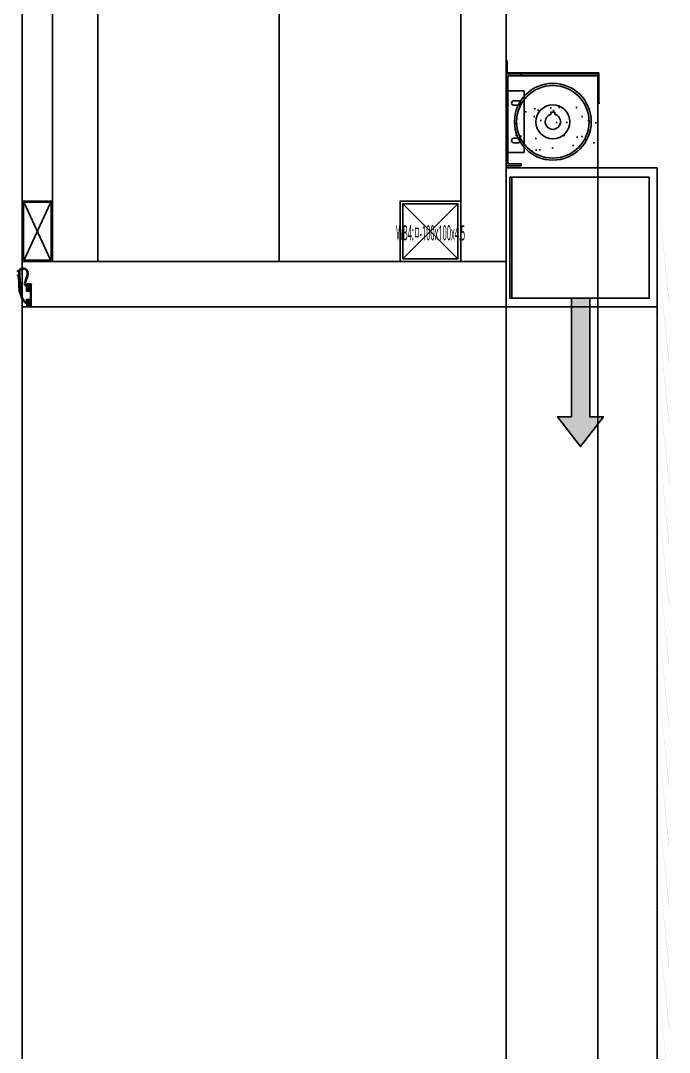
# Model space of a CAD drawing. Header units: millimetres. Extents: x 35054840 to 35483341, y -1288013 to -991013.
# Drawn here: x 35310009 to 35311081, y -1215525 to -1213820 of the extents above; entities that cross this region are included whole.
import ezdxf
from ezdxf.enums import TextEntityAlignment as Align

# ---------------------------------------------------------------- set-up
doc = ezdxf.new("R2010")
doc.units = ezdxf.units.MM
doc.header["$LTSCALE"] = 1000
doc.header["$MEASUREMENT"] = 0
doc.layers.get('0').update_dxf_attribs({"linetype": 'CONTINUOUS'})
doc.layers.get('Defpoints').update_dxf_attribs({"color": 161, "linetype": 'CONTINUOUS'})
for name, color, linetype in [('5HAT', 5, 'CONTINUOUS'), ('8', 8, 'CONTINUOUS'), ('A-외장판넬', 8, 'CONTINUOUS'), ('A-판넬_내벽', 4, 'CONTINUOUS'), ('COL', 2, 'CONTINUOUS'), ('DIM', 7, 'CONTINUOUS'), ('ELE5', 254, 'CONTINUOUS'), ('FIN(패널-T75 글라스울)', 6, 'CONTINUOUS'), ('FOR', 4, 'CONTINUOUS'), ('HAT', 8, 'CONTINUOUS'), ('stl', 3, 'CONTINUOUS'), ('XR-단면도$0$㈜SE&C 기둥', 2, 'CONTINUOUS'), ('각파이프', 5, 'CONTINUOUS'), ('오버헤드 FR', 7, 'CONTINUOUS')]:
    doc.layers.add(name, color=color, linetype=linetype)
doc.styles.add('TE', font='malgun_0.ttf')

# ---------------------------------------------------------------- blocks, each defined once
blk = doc.blocks.new('COLDSEAL')
at = {"layer": '8'}
h = blk.add_hatch(color=8, dxfattribs=at)
h.dxf.hatch_style = 1
edge = h.paths.add_edge_path()
edge.add_line((33005217.3, -18005077.1), (33005218.3, -18005077.1))
edge.add_line((33005218.3, -18005077.1), (33005218.3, -18005074.6))
edge.add_spline(control_points=[(33005218.3, -18005074.6), (33005220.2, -18005074.1), (33005223.3, -18005072.1), (33005223.4, -18005063.9), (33005212.4, -18005055), (33005198.2, -18005067.8), (33005193.6, -18005062.2)], knot_values=[1.802776, 1.802776, 1.802776, 1.802776, 7.762171, 14.769786, 22.121502, 45.397673, 45.397673, 45.397673, 45.397673], degree=3, periodic=0)
edge.add_spline(control_points=[(33005193.6, -18005062.2), (33005193.2, -18005061.7), (33005192.9, -18005061.2), (33005192.6, -18005060.7)], knot_values=[0, 0, 0, 0, 1.802776, 1.802776, 1.802776, 1.802776], degree=3, periodic=0)
edge.add_line((33005192.6, -18005060.7), (33005194.6, -18005060.7))
edge.add_line((33005194.6, -18005060.7), (33005194.6, -18005058.7))
edge.add_line((33005194.6, -18005058.7), (33005186.6, -18005058.7))
edge.add_line((33005186.6, -18005058.7), (33005186.6, -18005060.7))
edge.add_line((33005186.6, -18005060.7), (33005190.6, -18005060.7))
edge.add_spline(control_points=[(33005190.6, -18005060.7), (33005191.4, -18005061.6), (33005191.5, -18005061.9), (33005191.9, -18005062.4), (33005192.1, -18005062.7), (33005192.4, -18005063.2), (33005192.6, -18005063.3), (33005192.9, -18005063.6), (33005193, -18005063.8), (33005193.5, -18005064.2), (33005193.9, -18005064.5), (33005194.8, -18005065), (33005195.5, -18005065.2), (33005196.8, -18005065.5), (33005197.4, -18005065.5), (33005198.8, -18005065.4), (33005199.4, -18005065.3), (33005201.4, -18005064.9), (33005202.8, -18005064.5), (33005205.6, -18005063.5), (33005207, -18005063), (33005209.7, -18005062), (33005211.1, -18005061.6), (33005213.3, -18005061.2), (33005214.2, -18005061.1), (33005215.6, -18005061.2), (33005216.1, -18005061.3), (33005217, -18005061.5), (33005217.4, -18005061.7), (33005218.8, -18005062.4), (33005219.7, -18005063.1), (33005220.6, -18005064.4), (33005220.9, -18005064.8), (33005221.3, -18005065.8), (33005221.4, -18005066.3), (33005221.6, -18005067.6), (33005221.7, -18005068.4), (33005221.5, -18005069.7), (33005221.4, -18005070.2), (33005221.1, -18005071), (33005220.9, -18005071.3), (33005220.4, -18005071.9), (33005220.1, -18005072.1), (33005219.5, -18005072.6), (33005219.1, -18005072.8), (33005218.2, -18005073.1), (33005217.7, -18005073.2), (33005216, -18005073.5), (33005214.6, -18005073.6), (33005211.8, -18005073.5), (33005210.2, -18005073.4), (33005207.5, -18005073.1), (33005206.3, -18005073), (33005203.8, -18005072.8), (33005202.6, -18005072.7), (33005200.3, -18005072.6), (33005199.2, -18005072.5), (33005195.9, -18005072.4), (33005193.9, -18005072.3), (33005190.2, -18005072.2), (33005188.6, -18005072.1), (33005185.8, -18005071.9), (33005184.6, -18005071.7), (33005182.5, -18005071.4), (33005181.6, -18005071.3), (33005179.8, -18005070.9), (33005178.9, -18005070.7), (33005176.2, -18005069.9), (33005174.5, -18005069.2), (33005172.2, -18005068), (33005171.6, -18005067.6), (33005170.4, -18005066.8), (33005169.8, -18005066.3), (33005168, -18005064.8), (33005166.9, -18005063.7), (33005165.7, -18005062.4), (33005165.6, -18005062.3), (33005165.5, -18005062.2)], knot_values=[0, 0, 0, 0, 0.65705, 0.65705, 1.646098, 1.646098, 2.207426, 2.207426, 2.768755, 2.768755, 3.891413, 3.891413, 5.741228, 5.741228, 7.591044, 7.591044, 9.44086, 9.44086, 13.182483, 13.182483, 16.924107, 16.924107, 20.66573, 20.66573, 23.539497, 23.539497, 25.24344, 25.24344, 26.947382, 26.947382, 30.750158, 30.750158, 32.583409, 32.583409, 34.416661, 34.416661, 36.994804, 36.994804, 38.870828, 38.870828, 40.746853, 40.746853, 42.622878, 42.622878, 44.498903, 44.498903, 46.374928, 46.374928, 50.274238, 50.274238, 54.173549, 54.173549, 57.166781, 57.166781, 60.291727, 60.291727, 63.416674, 63.416674, 69.666567, 69.666567, 74.985393, 74.985393, 78.828087, 78.828087, 81.723794, 81.723794, 84.6195, 84.6195, 90.410913, 90.410913, 92.850171, 92.850171, 95.28943, 95.28943, 100.167946, 100.167946, 100.605478, 100.605478, 100.605478, 100.605478], degree=3, periodic=0)
edge.add_line((33005165.5, -18005062.2), (33005165.2, -18005062.2))
edge.add_line((33005165.2, -18005062.2), (33005165.2, -18005061.8))
edge.add_spline(control_points=[(33005165.2, -18005061.8), (33005164.8, -18005061.4), (33005164.5, -18005061.1), (33005164.2, -18005060.7)], knot_values=[101.110526, 101.110526, 101.110526, 101.110526, 102.614786, 102.614786, 102.614786, 102.614786], degree=3, periodic=0)
edge.add_line((33005164.2, -18005060.7), (33005169.6, -18005060.7))
edge.add_line((33005169.6, -18005060.7), (33005169.6, -18005058.7))
edge.add_line((33005169.6, -18005058.7), (33005161.6, -18005058.7))
edge.add_line((33005161.6, -18005058.7), (33005161.6, -18005060.7))
edge.add_line((33005161.6, -18005060.7), (33005162.2, -18005060.7))
edge.add_spline(control_points=[(33005162.2, -18005060.7), (33005165, -18005063.9), (33005170, -18005069.6), (33005177.5, -18005072), (33005180.8, -18005072.6), (33005180.8, -18005072.6)], knot_values=[81.368069, 81.368069, 81.368069, 81.368069, 93.897354, 103.852066, 103.911951, 103.911951, 103.911951, 103.911951], degree=3, periodic=0)
edge.add_spline(control_points=[(33005180.8, -18005072.6), (33005188.5, -18005074.2), (33005196.7, -18005073.4), (33005208.3, -18005074.7), (33005210.1, -18005074.9)], knot_values=[52.848702, 52.848702, 52.848702, 52.848702, 76.834275, 81.368069, 81.368069, 81.368069, 81.368069], degree=3, periodic=0)
edge.add_line((33005210.1, -18005074.9), (33005210.1, -18005077.1))
edge.add_line((33005210.1, -18005077.1), (33005211.1, -18005077.1))
edge.add_line((33005211.1, -18005077.1), (33005211.1, -18005075))
edge.add_spline(control_points=[(33005211.1, -18005075), (33005213.3, -18005075.1), (33005215.5, -18005075.1), (33005217.3, -18005074.8)], knot_values=[46.44, 46.44, 46.44, 46.44, 52.015113, 52.015113, 52.015113, 52.015113], degree=3, periodic=0)
edge.add_line((33005217.3, -18005074.8), (33005217.3, -18005077.1))
h = blk.add_hatch(color=8, dxfattribs=at)
h.dxf.hatch_style = 1
edge = h.paths.add_edge_path()
edge.add_line((33005210.1, -18005075.9), (33005210.1, -18005074.9))
edge.add_spline(control_points=[(33005210.1, -18005074.9), (33005208.3, -18005074.7), (33005196.7, -18005073.4), (33005188.5, -18005074.2), (33005180.8, -18005072.6)], knot_values=[52.848702, 52.848702, 52.848702, 52.848702, 57.382496, 81.368069, 81.368069, 81.368069, 81.368069], degree=3, periodic=0)
edge.add_line((33005180.8, -18005072.6), (33005185, -18005074.3))
edge.add_spline(control_points=[(33005185, -18005074.3), (33005186.1, -18005074.4), (33005187.1, -18005074.5), (33005190.9, -18005074.8), (33005193.7, -18005074.8), (33005198.1, -18005075), (33005199.6, -18005075), (33005202, -18005075.2), (33005202.8, -18005075.2), (33005204.5, -18005075.4), (33005205.3, -18005075.4), (33005207.5, -18005075.7), (33005208.8, -18005075.8), (33005210.1, -18005075.9)], knot_values=[52.782849, 52.782849, 52.782849, 52.782849, 56.114892, 56.114892, 64.826671, 64.826671, 69.18256, 69.18256, 71.360505, 71.360505, 73.53845, 73.53845, 76.789032, 76.789032, 76.789032, 76.789032], degree=3, periodic=0)
for p, q in [((33005158.9, -18005054.4), (33005158.9, -18005061.2)), ((33005158.9, -18005054.4), (33005159.3, -18005054.4)), ((33005160.2, -18005055.7), (33005160.2, -18005060.7)), ((33005160.2, -18005055.7), (33005169.8, -18005055.7)), ((33005195.3, -18005054.4), (33005160.4, -18005054.4)), ((33005161.6, -18005058.7), (33005169.6, -18005058.7)), ((33005161.6, -18005058.7), (33005161.6, -18005060.7)), ((33005169.6, -18005058.7), (33005169.6, -18005060.7)), ((33005169.8, -18005055.7), (33005169.8, -18005060.7)), ((33005171.1, -18005056.7), (33005171.1, -18005062.2)), ((33005184.7, -18005056.7), (33005184.7, -18005062.2)), ((33005186, -18005055.7), (33005186, -18005060.7)), ((33005195.6, -18005055.7), (33005186, -18005055.7)), ((33005194.6, -18005058.7), (33005186.6, -18005058.7)), ((33005186.6, -18005058.7), (33005186.6, -18005060.7)), ((33005194.6, -18005058.7), (33005194.6, -18005060.7)), ((33005195.6, -18005055.7), (33005195.6, -18005060.7)), ((33005196.9, -18005054.4), (33005196.4, -18005054.4)), ((33005196.9, -18005054.4), (33005196.9, -18005061.2)), ((33005162.2, -18005060.7), (33005161.6, -18005060.7)), ((33005162.2, -18005060.7), (33005162.2, -18005062.2)), ((33005169.6, -18005060.7), (33005164.2, -18005060.7)), ((33005165.2, -18005060.7), (33005169.8, -18005060.7)), ((33005165.2, -18005060.7), (33005165.2, -18005062.2)), ((33005165.2, -18005062.2), (33005171.1, -18005062.2)), ((33005185, -18005074.3), (33005180.8, -18005072.6)), ((33005190.6, -18005062.2), (33005184.7, -18005062.2)), ((33005190.6, -18005060.7), (33005186, -18005060.7)), ((33005186.6, -18005060.7), (33005190.6, -18005060.7)), ((33005190.6, -18005060.7), (33005190.6, -18005062.2)), ((33005192.6, -18005060.7), (33005194.6, -18005060.7)), ((33005210.1, -18005074.9), (33005210.1, -18005077.1)), ((33005211.1, -18005077.1), (33005210.1, -18005077.1)), ((33005211.1, -18005075), (33005211.1, -18005077.1)), ((33005217.3, -18005074.8), (33005217.3, -18005077.1)), ((33005217.3, -18005077.1), (33005218.3, -18005077.1)), ((33005218.3, -18005074.6), (33005218.3, -18005077.1))]:
    blk.add_line(p, q, dxfattribs=at)
at = {"layer": '8', "lineweight": 13}
for p, q in [((33005172.1, -18005055.7), (33005177.4, -18005055.7)), ((33005177.4, -18005055.7), (33005177.9, -18005055.4)), ((33005177.9, -18005055.4), (33005178.4, -18005055.7)), ((33005178.4, -18005055.7), (33005183.7, -18005055.7)), ((33005162.2, -18005062.2), (33005159.9, -18005062.2)), ((33005162.2, -18005060.7), (33005160.2, -18005060.7)), ((33005193.6, -18005060.7), (33005195.6, -18005060.7)), ((33005193.6, -18005060.7), (33005193.6, -18005062.2)), ((33005193.6, -18005062.2), (33005195.9, -18005062.2))]:
    blk.add_line(p, q, dxfattribs=at)
at = {"layer": '8'}
for centre, radius, start, end in [((33005159.9, -18005054.8), 0.671, 33.5584, 146.4416), ((33005172.1, -18005056.7), 1, 90, 180), ((33005195.9, -18005054.8), 0.671, 33.5584, 146.4416)]:
    blk.add_arc(centre, radius, start, end, dxfattribs=at)
at = {"layer": '8', "lineweight": 13}
for centre, start, end in [((33005183.7, -18005056.7), 0, 90), ((33005159.9, -18005061.2), 180, 270), ((33005195.9, -18005061.2), 270, 0)]:
    blk.add_arc(centre, 1, start, end, dxfattribs=at)
at = {"layer": '8'}
blk.add_spline([(33005192.6, -18005060.7), (33005193.6, -18005062.2), (33005216.7, -18005059.9), (33005222.4, -18005064.6), (33005222.4, -18005071.6), (33005204.7, -18005074.4), (33005180.7, -18005072.6), (33005171.4, -18005069.2), (33005162.2, -18005060.7)], degree=3, dxfattribs=at)
for points, knots in [([(33005190.6, -18005060.7), (33005191.4, -18005061.6), (33005191.5, -18005061.9), (33005191.9, -18005062.4), (33005192.1, -18005062.7), (33005192.4, -18005063.2), (33005192.6, -18005063.3), (33005192.9, -18005063.6), (33005193, -18005063.8), (33005193.5, -18005064.2), (33005193.9, -18005064.5), (33005194.8, -18005065), (33005195.5, -18005065.2), (33005196.8, -18005065.5), (33005197.4, -18005065.5), (33005198.8, -18005065.4), (33005199.4, -18005065.3), (33005201.4, -18005064.9), (33005202.8, -18005064.5), (33005205.6, -18005063.5), (33005207, -18005063), (33005209.7, -18005062), (33005211.1, -18005061.6), (33005213.3, -18005061.2), (33005214.2, -18005061.1), (33005215.6, -18005061.2), (33005216.1, -18005061.3), (33005217, -18005061.5), (33005217.4, -18005061.7), (33005218.8, -18005062.4), (33005219.7, -18005063.1), (33005220.6, -18005064.4), (33005220.9, -18005064.8), (33005221.3, -18005065.8), (33005221.4, -18005066.3), (33005221.6, -18005067.6), (33005221.7, -18005068.4), (33005221.5, -18005069.7), (33005221.4, -18005070.2), (33005221.1, -18005071), (33005220.9, -18005071.3), (33005220.4, -18005071.9), (33005220.1, -18005072.1), (33005219.5, -18005072.6), (33005219.1, -18005072.8), (33005218.2, -18005073.1), (33005217.7, -18005073.2), (33005216, -18005073.5), (33005214.6, -18005073.6), (33005211.8, -18005073.5), (33005210.2, -18005073.4), (33005207.5, -18005073.1), (33005206.3, -18005073), (33005203.8, -18005072.8), (33005202.6, -18005072.7), (33005200.3, -18005072.6), (33005199.2, -18005072.5), (33005195.9, -18005072.4), (33005193.9, -18005072.3), (33005190.2, -18005072.2), (33005188.6, -18005072.1), (33005185.8, -18005071.9), (33005184.6, -18005071.7), (33005182.5, -18005071.4), (33005181.6, -18005071.3), (33005179.8, -18005070.9), (33005178.9, -18005070.7), (33005176.2, -18005069.9), (33005174.5, -18005069.2), (33005172.2, -18005068), (33005171.6, -18005067.6), (33005170.4, -18005066.8), (33005169.8, -18005066.3), (33005168, -18005064.8), (33005166.9, -18005063.7), (33005165.3, -18005061.9), (33005164.7, -18005061.3), (33005164.2, -18005060.7)], [0, 0, 0, 0, 0.65705, 0.65705, 1.646098, 1.646098, 2.207426, 2.207426, 2.768755, 2.768755, 3.891413, 3.891413, 5.741228, 5.741228, 7.591044, 7.591044, 9.44086, 9.44086, 13.182483, 13.182483, 16.924107, 16.924107, 20.66573, 20.66573, 23.539497, 23.539497, 25.24344, 25.24344, 26.947382, 26.947382, 30.750158, 30.750158, 32.583409, 32.583409, 34.416661, 34.416661, 36.994804, 36.994804, 38.870828, 38.870828, 40.746853, 40.746853, 42.622878, 42.622878, 44.498903, 44.498903, 46.374928, 46.374928, 50.274238, 50.274238, 54.173549, 54.173549, 57.166781, 57.166781, 60.291727, 60.291727, 63.416674, 63.416674, 69.666567, 69.666567, 74.985393, 74.985393, 78.828087, 78.828087, 81.723794, 81.723794, 84.6195, 84.6195, 90.410913, 90.410913, 92.850171, 92.850171, 95.28943, 95.28943, 100.167946, 100.167946, 102.614786, 102.614786, 102.614786, 102.614786]), ([(33005210.1, -18005075.9), (33005208.8, -18005075.8), (33005207.5, -18005075.7), (33005205.3, -18005075.4), (33005204.5, -18005075.4), (33005202.8, -18005075.2), (33005202, -18005075.2), (33005199.6, -18005075), (33005198.1, -18005075), (33005193.7, -18005074.8), (33005190.9, -18005074.8), (33005187.1, -18005074.5), (33005186.1, -18005074.4), (33005185, -18005074.3)], [52.782849, 52.782849, 52.782849, 52.782849, 56.033431, 56.033431, 58.211376, 58.211376, 60.389321, 60.389321, 64.74521, 64.74521, 73.456989, 73.456989, 76.789032, 76.789032, 76.789032, 76.789032])]:
    blk.add_open_spline(points, degree=3, knots=knots, dxfattribs=at)
blk = doc.blocks.new('afa')
at = {"color": 2}
for p, q in [((806.3, 304.9), (776.3, 304.9)), ((776.3, 304.9), (776.3, 202.9)), ((779.5, 304.9), (779.5, 202.9)), ((806.3, 304.9), (806.3, 202.9)), ((776.3, 202.9), (806.3, 202.9))]:
    blk.add_line(p, q, dxfattribs=at)
at = {"layer": 'FOR', "color": 2}
for p, q in [((789.2, 288.6), (796.7, 288.6)), ((796.7, 281.1), (789.2, 281.1)), ((796.7, 226.6), (789.2, 226.6)), ((789.2, 219.1), (796.7, 219.1))]:
    blk.add_line(p, q, dxfattribs=at)
for centre, start, end in [((789.2, 284.9), 90, 270), ((796.7, 284.9), 270, 90), ((789.2, 222.9), 90, 270), ((796.7, 222.9), 270, 90)]:
    blk.add_arc(centre, 3.75, start, end, dxfattribs=at)
blk = doc.blocks.new('ffafad')
at = {"color": 1}
for p, q in [((1230.4, 298.4), (1230.4, 302.2)), ((1230.4, 302.2), (1236.9, 302.2)), ((1236.9, 298.4), (1236.9, 302.2))]:
    blk.add_line(p, q, dxfattribs=at)
blk.add_circle((1233.7, 286.1), 60, dxfattribs=at)
blk.add_arc((1233.7, 286.1), 12.7, 104.8272, 75.1728, dxfattribs=at)
blk = doc.blocks.new('fd fgg')
at = {"color": 2}
for p, q in [((14637.7, 7902.8), (14637.7, 7906)), ((14637.7, 7906), (14662.7, 7906)), ((14637.7, 7902.8), (14659.5, 7902.8)), ((14659.5, 7757.2), (14659.5, 7902.8)), ((14662.7, 7754), (14662.7, 7906)), ((14637.7, 7757.2), (14637.7, 7754)), ((14637.7, 7757.2), (14659.5, 7757.2)), ((14637.7, 7754), (14662.7, 7754)), ((14637.7, 7754), (14662.7, 7754))]:
    blk.add_line(p, q, dxfattribs=at)
blk = doc.blocks.new('f a fa')
at = {"color": 5}
for p, q in [((1306, 422.3), (1306, 400.7)), ((1306, 422.3), (1307.6, 422.3)), ((1307.6, 422.3), (1307.6, 402.3)), ((1306, 400.7), (1458, 400.7)), ((1307.6, 402.3), (1459.6, 402.3)), ((1458, 352.3), (1458, 400.7)), ((1459.6, 352.3), (1459.6, 402.3))]:
    blk.add_line(p, q, dxfattribs=at)
blk = doc.blocks.new('A$Cfe5344a9')
h = blk.add_hatch()
h.set_pattern_fill('AR-SAND', color=256, style=0)
h.set_pattern_definition([(142.5, (21540492.867, 50957238.35), (1.600031296, 48.941323733), [0, -38.608, 0, -43.18, 0, -41.275]), (172.5, (21540492.87, 50957238.35), (-44.95232831, 71.68251006), [0, -20.828, 0, -34.798, 0, -13.335]), (212.5, (21540524.11, 50957238.35), (-79.099237024, 0.143718468), [0, -12.7, 0, -45.72, 0, -59.69]), (222.5, (21540524.11, 50957238.35), (-76.35564525, 22.292932326), [0, -6.35, 0, -29.972, 0, -34.29])])
h.paths.add_polyline_path([(266.8, 3594), (116.8, 3594), (116.8, 3520.7), (231.2, 3520.8, -0.118468), (229.3, 3528.7, -1), (264.3, 3528.7, -0.118253), (262.4, 3520.8), (266.8, 3520.8)])
at = {"ltscale": 0.002}
blk.add_hatch(color=2, dxfattribs=at).paths.add_polyline_path([(162, 3082.6), (184.8, 3082.6), (146.8, 3033.2), (108.9, 3082.6), (131.7, 3082.6), (131.7, 3278.3), (162, 3278.3)])
at = {"layer": 'COL'}
for points in [[(20.1, 3493.8, -0.013757), (0, 3272.8), (0.8, 3272.7, 0.012852)], [(20.1, 3493.8, -0.013757), (0, 3272.8), (0.8, 3272.7, 0.012852)], [(20.1, 3393.8, -0.013757), (0, 3172.8), (0.8, 3172.7, 0.012852)], [(20.1, 3393.8, -0.013757), (0, 3172.8), (0.8, 3172.7, 0.012852)], [(20.1, 3293.8, -0.013757), (0, 3072.8), (0.8, 3072.7, 0.012852)], [(20.1, 3293.8, -0.013757), (0, 3072.8), (0.8, 3072.7, 0.012852)], [(20.1, 3193.8, -0.013757), (0, 2972.8), (0.8, 2972.7, 0.012852)], [(20.1, 3193.8, -0.013757), (0, 2972.8), (0.8, 2972.7, 0.012852)], [(20.1, 3193.8, -0.013757), (0, 2972.8), (0.8, 2972.7, 0.012852)], [(20.1, 3193.8, -0.013757), (0, 2972.8), (0.8, 2972.7, 0.012852)], [(20.1, 3093.8, -0.013757), (0, 2872.8), (0.8, 2872.7, 0.012852)], [(20.1, 3093.8, -0.013757), (0, 2872.8), (0.8, 2872.7, 0.012852)], [(20.1, 3093.8, -0.013757), (0, 2872.8), (0.8, 2872.7, 0.012852)], [(20.1, 3093.8, -0.013757), (0, 2872.8), (0.8, 2872.7, 0.012852)], [(20.1, 3093.8, -0.013757), (0, 2872.8), (0.8, 2872.7, 0.012852)], [(20.1, 3093.8, -0.013757), (0, 2872.8), (0.8, 2872.7, 0.012852)], [(20.1, 2993.8, -0.013757), (0, 2772.8), (0.8, 2772.7, 0.012852)], [(20.1, 2893.8, -0.013757), (0, 2672.8), (0.8, 2672.7, 0.012852)], [(20.1, 2793.8, -0.013757), (0, 2572.8), (0.8, 2572.7, 0.012852)], [(20.1, 2693.8, -0.013757), (0, 2472.8), (0.8, 2472.7, 0.012852)], [(20.1, 2593.8, -0.013757), (0, 2372.8), (0.8, 2372.7, 0.012852)], [(20.1, 2493.8, -0.013757), (0, 2272.8), (0.8, 2272.7, 0.012852)], [(20.1, 2393.8, -0.013757), (0, 2172.8), (0.8, 2172.7, 0.012852)], [(20.1, 2293.8, -0.013757), (0, 2072.8), (0.8, 2072.7, 0.012852)], [(20.1, 2193.8, -0.013757), (0, 1972.8), (0.8, 1972.7, 0.012852)], [(20.1, 2093.8, -0.013757), (0, 1872.8), (0.8, 1872.7, 0.012852)]]:
    blk.add_hatch(color=256, dxfattribs=at).paths.add_polyline_path(points)
at = {"color": 5}
blk.add_line((116.8, 3600.8), (115.2, 3600.8), dxfattribs=at)
at = {"ltscale": 0.002}
blk.add_line((20, 264), (20, 3494), dxfattribs=at)
for p, q in [((1066, 3435), (1024, 3343)), ((1066, 3343), (1024, 3435)), ((270, 3264), (20, 3264))]:
    blk.add_line(p, q)
blk.add_lwpolyline([(260.4, 3478.3), (33.2, 3478.3), (33.2, 3278.3), (260.4, 3278.3)], close=True, dxfattribs=at)
blk.add_lwpolyline([(131.7, 3278.3), (162, 3278.3), (162, 3082.6), (184.8, 3082.6), (146.8, 3033.2), (108.9, 3082.6), (131.7, 3082.6), (131.7, 3278.3), (162, 3278.3)], dxfattribs=at)
at = {"color": 3}
blk.add_circle((192.6, 3570), 63.5, dxfattribs=at)
at = {"layer": '5HAT', "color": 6}
for p, q in [((118, 908.7), (118, 3646)), ((118, 3646), (266.8, 3646)), ((270, 908.7), (270, 3494))]:
    blk.add_line(p, q, dxfattribs=at)
at = {"layer": '5HAT', "color": 0}
blk.add_line((270, 3494), (20, 3494), dxfattribs=at)
at = {"layer": '5HAT', "color": 2}
for p, q in [((260.4, 3278.3), (260.4, 3478.3)), ((260.4, 3478.3), (263.6, 3478.3)), ((263.6, 3278.3), (263.6, 3478.3)), ((260.4, 3278.3), (263.6, 3278.3))]:
    blk.add_line(p, q, dxfattribs=at)
at = {"layer": '5HAT', "color": 0}
blk.add_circle((192.6, 3570), 28, dxfattribs=at)
at = {"layer": 'A-외장판넬', "ltscale": 50}
blk.add_line((1070, 3264), (1070, 264), dxfattribs=at)
at = {"layer": 'A-판넬_내벽'}
blk.add_line((1020, 6464), (1020, 3339), dxfattribs=at)
at = {"layer": 'DIM', "lineweight": 0, "ltscale": 0.5}
blk.add_line((270, 264), (270, 3494), dxfattribs=at)
at = {"layer": 'FIN(패널-T75 글라스울)', "ltscale": 0.1}
for p, q in [((270, 3339), (1070, 3339)), ((270, 3264), (1070, 3264))]:
    blk.add_line(p, q, dxfattribs=at)
at = {"layer": 'FIN(패널-T75 글라스울)', "ltscale": 0.002}
blk.add_line((1070, 3264), (1070, 3339), dxfattribs=at)
at = {"layer": 'FIN(패널-T75 글라스울)'}
blk.add_lwpolyline([(945, 3339), (945, 10052), (1020, 10052), (1020, 3339)], dxfattribs=at)
at = {"layer": 'FIN(패널-T75 글라스울)', "ltscale": 0.1}
blk.add_lwpolyline([(270, 3264), (270, 8814), (345, 8814), (345, 3339)], dxfattribs=at)
at = {"layer": 'XR-단면도$0$㈜SE&C 기둥', "color": 8, "ltscale": 0.5}
blk.add_line((270, 3264), (270, 264), dxfattribs=at)
at = {"layer": '각파이프'}
blk.add_line((1070, 3290.6), (1070, 3290.4), dxfattribs=at)
at = {"layer": '오버헤드 FR'}
blk.add_lwpolyline([(1070, 3339), (1070, 3339), (1070, 6464), (1020, 6464), (1020, 3339)], dxfattribs=at)
blk.add_lwpolyline([(1070, 3339), (1020, 3339), (1020, 3439), (1070, 3439)], close=True, dxfattribs=at)
blk.add_lwpolyline([(1066, 3341), (1024, 3341, -0.414214), (1022, 3343), (1022, 3435, -0.414214), (1024, 3437), (1066, 3437, -0.414214), (1068, 3435), (1068, 3343, -0.414214)], format="xyb", close=True, dxfattribs=at)
at = {"color": 3, "xscale": -1}
for name, p in [('f a fa', (1576, 3248.5)), ('ffafad', (1426.3, 3283.8)), ('afa', (1046.3, 3316.1))]:
    blk.add_blockref(name, p, dxfattribs=at)
at = {"color": 0}
blk.add_blockref('fd fgg', (-14392.7, -4256.8), dxfattribs=at)
blk.add_blockref('fd fgg', (-14392.7, -4256.8), dxfattribs=at)
at = {"layer": 'HAT', "color": 6, "rotation": 90}
blk.add_blockref('COLDSEAL', (-18003999.4, -33001894.9), dxfattribs=at)

msp = doc.modelspace()

# ---------------------------------------------------------------- linework, layer by layer
at = {"layer": 'ELE5', "ltscale": 1000, "elevation": 1}
msp.add_lwpolyline([(35310436.3, -1208743), (35310436.3, -1214217.9)], dxfattribs=at)
at = {"layer": 'stl', "color": 8}
for p, q in [((35310731.8, -1214213.4, 1), (35310640.8, -1214122.4, 1)), ((35310640.8, -1214213.4, 1), (35310731.8, -1214122.4, 1))]:
    msp.add_line(p, q, dxfattribs=at)
at = {"layer": 'stl', "elevation": 1}
for points in [[(35310636.3, -1214217.9), (35310636.3, -1214117.9), (35310736.3, -1214117.9), (35310736.3, -1214217.9)], [(35310640.8, -1214213.4), (35310640.8, -1214122.4), (35310731.8, -1214122.4), (35310731.8, -1214213.4)]]:
    msp.add_lwpolyline(points, close=True, dxfattribs=at)

# ---------------------------------------------------------------- block references
at = {"ltscale": 0.1, "xscale": -1}
msp.add_blockref('A$Cfe5344a9', (35311081.3, -1217556.9, 1), dxfattribs=at)

# ---------------------------------------------------------------- texts
at = {"layer": 'Defpoints', "style": 'TE', "width": 0.3}
msp.add_text('WB4:ㅁ-100x100x4.5', height=25, dxfattribs=at).set_placement((35310686.6, -1214170.4, 2), align=Align.MIDDLE_CENTER)

doc.saveas('drawing.dxf')
